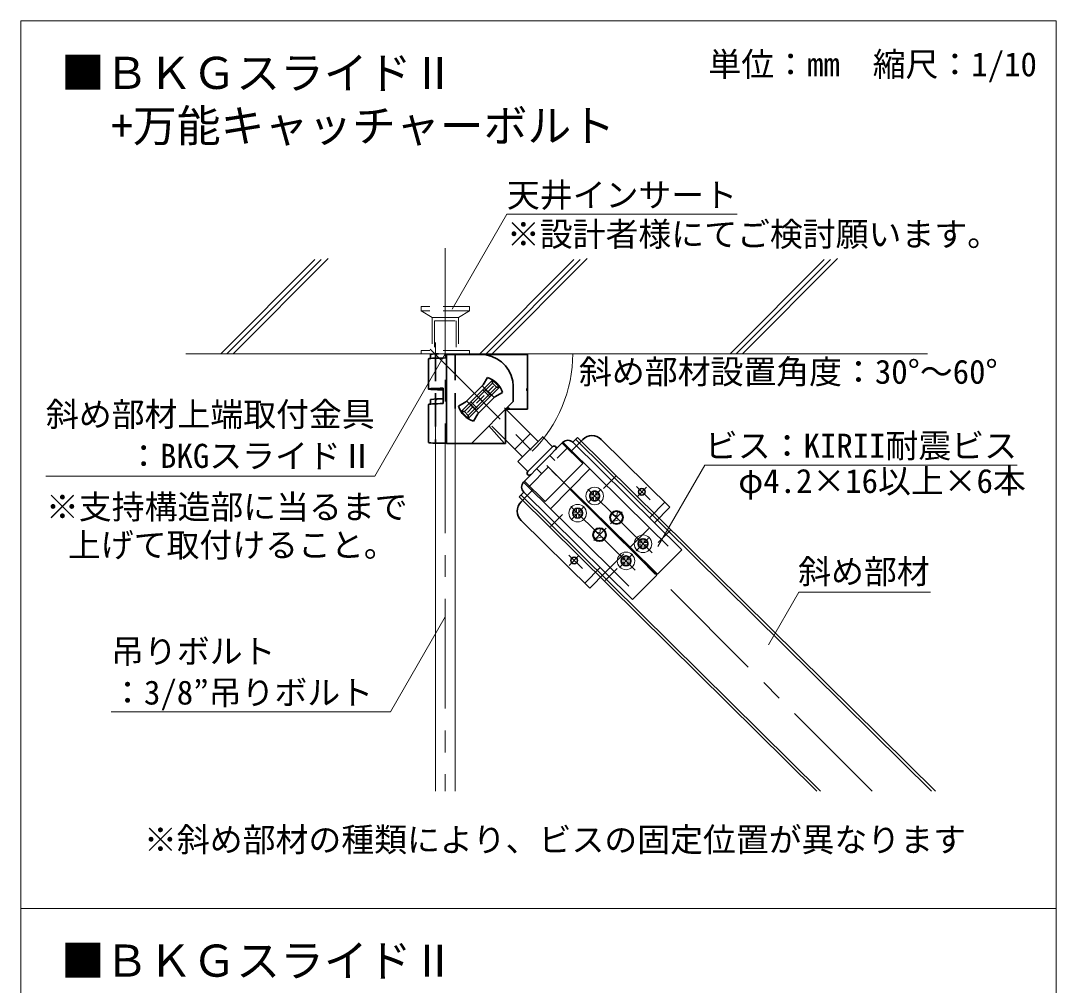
# Model space of a CAD drawing. Units: millimetres on the paper, enlarged 40 times, with parts at other scales. Extents: x -7800 to 7800, y -5578 to 5491.
# Drawn here: x -1968 to -78, y -64 to 1696 of the extents above; entities that cross this region are included whole.
import ezdxf
from ezdxf.enums import TextEntityAlignment as Align

# ---------------------------------------------------------------- set-up
doc = ezdxf.new("R2010")
doc.units = ezdxf.units.MM
doc.header["$LTSCALE"] = 40
for name, pattern in [('CHAIN1', [8, 5, -1, 1, -1]), ('DASHED1', [1.8, 1.2, -0.6]), ('DOUBLE_CHAIN1', [8.8, 5, -1, 0.6, -0.6, 0.6, -1])]:
    doc.linetypes.add(name, pattern=pattern)
doc.layers.add('1-6_文字', color=7, linetype='Continuous', lineweight=18)
doc.layers.add('F-2_太線１', color=3, linetype='Continuous', lineweight=18)
doc.styles.add('ＭＳ ゴシック', font='')
doc.styles.get('ＭＳ ゴシック').set_extended_font_data('MS Gothic')

msp = doc.modelspace()

# ---------------------------------------------------------------- linework, layer by layer
at = {"layer": '1-6_文字'}
for p, q in [((-1180.83, 1169.86), (-1080.83, 1343.07)), ((-1080.83, 1343.07), (-660.83, 1343.07)), ((-1193.22, 1088.6), (-1322.08, 865.39)), ((-1211.22, 988.6), (-1211.22, 290.38)), ((-1175.22, 988.6), (-1175.22, 290.38)), ((-805.28, 736.88), (-719.49, 885.48)), ((-719.49, 885.48), (-149.49, 885.48)), ((-1322.08, 865.39), (-1922.08, 865.39)), ((-922.75, 838.1), (-918.75, 838.12)), ((-922.75, 838.1), (-922.72, 832.9)), ((-918.75, 838.12), (-918.72, 832.92)), ((-929.92, 830.87), (-924.72, 830.89)), ((-929.92, 830.87), (-929.9, 826.87)), ((-929.9, 826.87), (-924.7, 826.89)), ((-922.69, 824.9), (-922.66, 819.7)), ((-922.66, 819.7), (-918.66, 819.72)), ((-918.69, 824.92), (-918.66, 819.72)), ((-916.72, 830.93), (-911.52, 830.95)), ((-916.7, 826.93), (-911.5, 826.95)), ((-911.52, 830.95), (-911.5, 826.95)), ((-960.84, 799.57), (-955.64, 799.59)), ((-960.84, 799.57), (-960.82, 795.57)), ((-960.82, 795.57), (-955.62, 795.59)), ((-953.67, 806.8), (-949.67, 806.82)), ((-953.67, 806.8), (-953.65, 801.6)), ((-949.67, 806.82), (-949.65, 801.62)), ((-947.64, 799.63), (-942.44, 799.65)), ((-947.62, 795.63), (-942.42, 795.65)), ((-942.44, 799.65), (-942.42, 795.65)), ((-880.87, 789.55), (-889.24, 796.38)), ((-886.56, 794.21), (-880.19, 793.42)), ((-880.87, 789.55), (-878.99, 800.19)), ((-953.61, 793.6), (-953.59, 788.4)), ((-953.59, 788.4), (-949.59, 788.42)), ((-949.61, 793.62), (-949.59, 788.42)), ((-880.87, 789.55), (-888.47, 781.86)), ((-888.47, 781.86), (-876.95, 785.67)), ((-880.87, 789.55), (-873.19, 781.95)), ((-911.8, 758.25), (-920.17, 765.08)), ((-911.8, 758.25), (-919.4, 750.56)), ((-917.48, 762.91), (-911.11, 762.12)), ((-911.8, 758.25), (-909.92, 768.89)), ((-911.8, 758.25), (-904.11, 750.65)), ((-919.4, 750.56), (-907.87, 754.37)), ((-841.71, 743.71), (-836.51, 743.73)), ((-841.71, 743.71), (-841.69, 739.71)), ((-841.69, 739.71), (-836.49, 739.73)), ((-834.54, 750.94), (-830.54, 750.96)), ((-834.54, 750.94), (-834.52, 745.74)), ((-834.49, 737.74), (-834.46, 732.54)), ((-830.54, 750.96), (-830.52, 745.76)), ((-830.49, 737.76), (-830.46, 732.56)), ((-828.51, 743.77), (-823.31, 743.79)), ((-828.49, 739.77), (-823.29, 739.79)), ((-823.31, 743.79), (-823.29, 739.79)), ((-865.47, 719.64), (-861.47, 719.66)), ((-865.47, 719.64), (-865.45, 714.44)), ((-861.47, 719.66), (-861.45, 714.46)), ((-834.46, 732.54), (-830.46, 732.56)), ((-872.64, 712.41), (-867.44, 712.44)), ((-872.64, 712.41), (-872.62, 708.41)), ((-872.62, 708.41), (-867.42, 708.44)), ((-865.41, 706.44), (-865.39, 701.24)), ((-865.39, 701.24), (-861.39, 701.26)), ((-861.41, 706.46), (-861.39, 701.26)), ((-859.44, 712.47), (-854.24, 712.49)), ((-859.42, 708.47), (-854.22, 708.49)), ((-854.24, 712.49), (-854.22, 708.49)), ((-603.4, 557.32), (-547.96, 653.34)), ((-547.96, 653.34), (-307.96, 653.34)), ((-1193.22, 608.33), (-1293.22, 435.13)), ((-1293.22, 435.13), (-1803.22, 435.13))]:
    msp.add_line(p, q, dxfattribs=at)
at = {"layer": '1-6_文字', "color": 4, "linetype": 'CHAIN1', "lineweight": 9}
for p, q in [((-1193.22, 1281.11), (-1193.22, 290.38)), ((-414.24, 290.38), (-1220.79, 1096.93))]:
    msp.add_line(p, q, dxfattribs=at)
at = {"layer": '1-6_文字', "color": 4, "lineweight": 9}
for p, q in [((-1431.42, 1260.33), (-1603.15, 1088.6)), ((-1419.79, 1260.64), (-1591.84, 1088.6)), ((-1407.07, 1262.05), (-1580.52, 1088.6)), ((-958.57, 1260.33), (-1130.3, 1088.6)), ((-946.94, 1260.64), (-1118.99, 1088.6)), ((-934.22, 1262.05), (-1107.67, 1088.6)), ((-501.92, 1260.33), (-673.65, 1088.6)), ((-490.28, 1260.64), (-662.33, 1088.6)), ((-477.57, 1262.05), (-651.02, 1088.6)), ((-1211.22, 1086.43), (-1211.22, 1109.21)), ((-313.29, 1088.6), (-1666.67, 1088.6)), ((-1191.22, 1088.6), (-1239.98, 1088.6)), ((-951.89, 935.64), (-960.46, 926.97)), ((-955.27, 932.22), (-305.73, 290.38)), ((-951.89, 935.63), (-298.9, 290.38)), ((-1050.15, 836.2), (-1058.72, 827.52)), ((-515.15, 290.38), (-1058.73, 827.51)), ((-508.32, 290.38), (-1055.36, 830.93))]:
    msp.add_line(p, q, dxfattribs=at)
at = {"layer": '1-6_文字', "color": 4, "linetype": 'DASHED1', "lineweight": 9}
for p, q in [((-1149.22, 1174.6), (-1237.22, 1174.6)), ((-1149.22, 1166.6), (-1237.22, 1166.6)), ((-1217.22, 1154.6), (-1217.22, 1094.6)), ((-1169.22, 1154.6), (-1217.22, 1154.6)), ((-1213.22, 1148.6), (-1213.22, 1088.6)), ((-1213.22, 1148.6), (-1211.22, 1148.6)), ((-1175.22, 1148.6), (-1211.22, 1148.6)), ((-1173.22, 1148.6), (-1173.22, 1088.6)), ((-1237.22, 1094.6), (-1237.22, 1088.6)), ((-1149.22, 1094.6), (-1237.22, 1094.6)), ((-1149.22, 1088.6), (-1237.22, 1088.6)), ((-1149.22, 1094.6), (-1149.22, 1088.6))]:
    msp.add_line(p, q, dxfattribs=at)
at = {"layer": '1-6_文字', "color": 6, "lineweight": 35}
for p, q in [((-1224.02, 1079.33), (-1224.02, 1024.12)), ((-1220.02, 1087.34), (-1220.02, 1080.02)), ((-1211.22, 1078.49), (-1211.21, 1078.49)), ((-1191.22, 1087.34), (-1129.22, 1087.34)), ((-1191.22, 932.46), (-1191.22, 1080.76)), ((-1129.22, 1087.34), (-1043.22, 1087.34)), ((-1043.22, 987.54), (-1043.22, 1087.34)), ((-1164.13, 983.14), (-1106.99, 1040.27)), ((-1124.4, 1031.65), (-1116.48, 1045.37)), ((-1106.99, 1040.27), (-1094.26, 1027.54)), ((-1106.99, 1034.61), (-1106.99, 1040.27)), ((-1197.24, 1025.53), (-1197.03, 997.5)), ((-1158.48, 983.14), (-1106.99, 1034.61)), ((-1124.4, 1031.65), (-1155.51, 1000.54)), ((-1094.26, 1027.54), (-1151.41, 970.41)), ((-1099.92, 1027.54), (-1151.41, 976.07)), ((-1125.81, 1030.24), (-1104.3, 1008.72)), ((-1115.05, 1019.48), (-1105.43, 1029.09)), ((-1106.99, 1034.61), (-1099.92, 1027.54)), ((-1099.92, 1027.54), (-1094.26, 1027.54)), ((-1069.15, 1001.52), (-1069.15, 1027.34)), ((-1043.22, 1025.34), (-1044.42, 1025.34)), ((-1043.22, 987.54), (-1043.22, 1021.34)), ((-1220.02, 1004.94), (-1220.02, 996.78)), ((-1154.09, 1001.96), (-1132.59, 980.44)), ((-1129.2, 1005.34), (-1136.27, 1012.41)), ((-1129.2, 1005.34), (-1136.27, 998.27)), ((-1102.88, 1010.14), (-1134, 979.03)), ((-1129.2, 1005.34), (-1122.13, 1012.41)), ((-1129.2, 1005.34), (-1122.13, 998.27)), ((-1102.88, 1010.14), (-1089.17, 1018.06)), ((-1224.02, 996.09), (-1224.02, 926.29)), ((-1155.51, 1000.54), (-1169.23, 992.62)), ((-1151.41, 970.41), (-1164.13, 983.14)), ((-1158.48, 983.14), (-1164.13, 983.14)), ((-1151.41, 976.07), (-1158.48, 983.14)), ((-1143.34, 991.2), (-1152.96, 981.59)), ((-1069.2, 1001.45), (-1145.62, 925.02)), ((-1085.11, 989.53), (-1024.06, 928.44)), ((-1043.22, 987.54), (-1083.2, 987.54)), ((-1083.2, 987.54), (-1083.2, 925.02)), ((-1075.48, 987.54), (-1079.49, 991.15)), ((-1151.41, 976.07), (-1151.41, 970.41)), ((-1134, 979.03), (-1141.92, 965.31)), ((-1085.3, 925.02), (-1113.94, 956.7)), ((-1108.42, 956.26), (-1052.35, 900.17)), ((-1191.22, 925.02), (-1191.22, 932.46)), ((-1066.49, 914.31), (-1038.2, 942.59)), ((-978.56, 926.86), (-1050.26, 854.3)), ((-960.46, 926.97), (-811.65, 779.92)), ((-942.53, 932.02), (-953.92, 920.5)), ((-908.59, 932.22), (-783.4, 808.52)), ((-1191.22, 925.02), (-1083.2, 925.02)), ((-1042.62, 873.48), (-997.57, 918.94)), ((-979.97, 925.43), (-942.41, 888.32)), ((-969.46, 917.86), (-970.86, 916.44)), ((-969.46, 917.86), (-820.65, 770.82)), ((-1042.74, 873.58), (-1060.83, 891.68)), ((-942.41, 888.32), (-1011.29, 818.61)), ((-1008.23, 884.32), (-990.13, 866.21)), ((-929.34, 878.22), (-964.48, 842.65)), ((-1048.85, 855.73), (-1011.29, 818.61)), ((-1050.15, 836.2), (-901.34, 689.16)), ((-1041.15, 845.31), (-1039.74, 846.73)), ((-1041.15, 845.31), (-892.34, 698.26)), ((-1036.03, 840.25), (-1034.61, 838.84)), ((-1001.03, 805.66), (-965.89, 841.23)), ((-857.2, 733.83), (-965.89, 841.23)), ((-855.79, 735.25), (-964.48, 842.65)), ((-1054.99, 818.21), (-1043.6, 829.74)), ((-1045.03, 831.14), (-1043.6, 829.74)), ((-811.65, 779.92), (-783.4, 808.52)), ((-1054.79, 784.27), (-929.6, 660.57)), ((-811.65, 779.92), (-761.86, 730.72)), ((-857.2, 733.83), (-855.79, 735.25)), ((-857.2, 733.83), (-807.41, 684.63)), ((-855.79, 735.25), (-806, 686.05)), ((-761.86, 730.72), (-806, 686.05)), ((-929.6, 660.57), (-901.34, 689.16)), ((-901.34, 689.16), (-851.55, 639.96)), ((-851.55, 639.96), (-807.41, 684.63))]:
    msp.add_line(p, q, dxfattribs=at)
at = {"layer": '1-6_文字', "color": 6, "linetype": 'DASHED1', "lineweight": 35}
for p, q in [((-1211.22, 1088.6), (-1211.22, 988.6)), ((-1211.22, 1086.43), (-1211.22, 1028.51)), ((-1175.22, 1088.6), (-1175.22, 988.6)), ((-1124.52, 1022.74), (-1111.8, 1010.01)), ((-1122.09, 1025.17), (-1109.36, 1012.44)), ((-1211.22, 1004.05), (-1211.18, 925.33)), ((-1149.03, 998.24), (-1136.31, 985.51)), ((-1146.6, 1000.67), (-1133.88, 987.94)), ((-969.46, 917.86), (-978.56, 926.86)), ((-1085.22, 925.22), (-1085.22, 925.22)), ((-1039.74, 846.73), (-970.86, 916.44)), ((-953.92, 920.5), (-962.91, 911.39)), ((-1002.46, 902.67), (-993.36, 893.68)), ((-1026.36, 878.49), (-1017.25, 869.49)), ((-1041.15, 845.31), (-1050.26, 854.3)), ((-1043.6, 829.74), (-1034.61, 838.84)), ((-820.76, 788.92), (-792.5, 817.52)), ((-855.79, 735.25), (-811.65, 779.92)), ((-820.65, 770.82), (-770.86, 721.62)), ((-866.31, 742.83), (-864.9, 744.25)), ((-901.34, 689.16), (-857.2, 733.83)), ((-938.7, 669.56), (-910.45, 698.16)), ((-892.34, 698.26), (-842.55, 649.06))]:
    msp.add_line(p, q, dxfattribs=at)
at = {"layer": '1-6_文字', "color": 6, "linetype": 'CHAIN1', "lineweight": 35}
for p, q in [((-904.39, 842.58), (-882.01, 865.22)), ((-933.26, 841.31), (-815.58, 725.03)), ((-931.87, 817.61), (-910.33, 839.41)), ((-844.3, 846.19), (-819.45, 821.63)), ((-843.3, 827.57), (-826.19, 844.89)), ((-1001.27, 772.98), (-979.3, 795.22)), ((-964.19, 810.02), (-846.51, 693.73)), ((-962.27, 786.85), (-939.76, 809.63)), ((-892.04, 778.25), (-870.49, 800.05)), ((-922.43, 747.49), (-899.92, 770.27)), ((-804.81, 744.17), (-782.43, 766.82)), ((-822.12, 752.26), (-845.18, 728.92)), ((-968, 721), (-943.15, 696.44)), ((-967.35, 702.03), (-949.28, 720.32)), ((-874.06, 699.69), (-851.55, 722.47)), ((-901.69, 674.58), (-879.72, 696.81))]:
    msp.add_line(p, q, dxfattribs=at)
at = {"layer": '1-6_文字', "color": 4, "linetype": 'DASHED1', "lineweight": 9}
for points in [[(-1237.22, 1174.6), (-1237.22, 1166.6), (-1217.22, 1154.6)], [(-1149.22, 1174.6), (-1149.22, 1166.6), (-1169.22, 1154.6), (-1169.22, 1094.6)]]:
    msp.add_lwpolyline(points, dxfattribs=at)
at = {"layer": '1-6_文字', "color": 6, "lineweight": 35}
for points in [[(-1191.22, 1080.76), (-1196.91, 1080.74), (-1202.44, 1080.68), (-1207.62, 1080.57), (-1212.3, 1080.43), (-1216.34, 1080.25), (-1219.62, 1080.05), (-1222.04, 1079.82), (-1223.52, 1079.58), (-1224.02, 1079.33)], [(-1211.22, 1086.43), (-1209.14, 1087.62), (-1207.62, 1088.51)], [(-1191.22, 1080.76), (-1191.22, 1087.34), (-1191.22, 1088.6)], [(-1197.3, 1025.52), (-1202.8, 1025.46), (-1207.95, 1025.35), (-1212.6, 1025.2), (-1216.59, 1025.03), (-1219.82, 1024.82), (-1222.17, 1024.59), (-1223.58, 1024.35), (-1224.02, 1024.1), (-1223.45, 1023.85), (-1221.9, 1023.61), (-1219.43, 1023.39), (-1216.09, 1023.19), (-1212, 1023.01), (-1207.28, 1022.87), (-1202.07, 1022.77), (-1197.28, 1022.71)], [(-1197.29, 1024.95), (-1200.51, 1024.89), (-1203.44, 1024.81), (-1206.01, 1024.71), (-1208.12, 1024.59), (-1209.72, 1024.45), (-1210.76, 1024.31), (-1211.2, 1024.15), (-1211.04, 1024), (-1210.27, 1023.85), (-1208.93, 1023.71), (-1207.05, 1023.59), (-1204.68, 1023.47), (-1201.91, 1023.38), (-1198.81, 1023.31), (-1197.28, 1023.29)], [(-1044.42, 1025.34), (-1044.42, 1021.34), (-1043.22, 1021.34)], [(-1211.22, 1004.05), (-1209.14, 1005.25), (-1207.62, 1006.13)], [(-1197.09, 997.5), (-1202.6, 997.43), (-1207.77, 997.33), (-1212.44, 997.18), (-1216.46, 997.01), (-1219.71, 996.8), (-1222.1, 996.57), (-1223.55, 996.33), (-1224.02, 996.09)], [(-1042.74, 873.58), (-997.47, 918.82), (-1015.57, 936.93), (-1060.83, 891.68)]]:
    msp.add_lwpolyline(points, dxfattribs=at)
at = {"layer": '1-6_文字', "color": 6, "linetype": 'DOUBLE_CHAIN1', "lineweight": 35}
msp.add_lwpolyline([(-1191.21, 925.03), (-1196.9, 925.05), (-1202.42, 925.11), (-1207.61, 925.22), (-1212.29, 925.36), (-1216.33, 925.54), (-1219.61, 925.74), (-1222.03, 925.97), (-1224, 926.29)], dxfattribs=at)
at = {"layer": '1-6_文字'}
for centre, radius in [((-920.71, 828.91), 16), ((-951.63, 797.61), 16), ((-880.87, 789.55), 12.01), ((-880.87, 789.55), 10.81), ((-911.8, 758.25), 12.01), ((-911.8, 758.25), 10.81), ((-832.5, 741.75), 16), ((-863.43, 710.45), 16)]:
    msp.add_circle(centre, radius, dxfattribs=at)
at = {"layer": '1-6_文字', "color": 6, "lineweight": 35}
for centre, radius in [((-920.7, 828.91), 9), ((-834.48, 836.5), 6), ((-951.63, 797.62), 9), ((-880.87, 789.55), 12), ((-911.79, 758.25), 12), ((-832.5, 741.76), 9), ((-863.42, 710.46), 9), ((-958.18, 711.31), 6)]:
    msp.add_circle(centre, radius, dxfattribs=at)
for centre, radius, start, end in [((-1198.52, 925.22), 163.54, 92.5588, 97.55402), ((-1129.15, 1027.34), 60, 10.54723, 89.99998), ((-1129.2, 1005.34), 42, 17.62668, 72.37388), ((-1129.15, 1027.34), 60, 0, 10.54723), ((-1201.99, 882.8), 123.46, 87.75647, 98.39833), ((-1129.2, 1005.34), 42, 197.62581, 252.37382), ((-969.46, 917.86), 12.8, 45.34184, 135.34184), ((-925.46, 915.15), 24, 45.34184, 135.34184), ((-994.72, 916.12), 4, 315.25767, 135.25767), ((-1039.78, 870.67), 4, 135.25767, 315.25767), ((-1041.15, 845.31), 12.8, 135.34184, 225.34184), ((-1037.92, 801.34), 24, 135.34184, 225.34184)]:
    msp.add_arc(centre, radius, start, end, dxfattribs=at)
at = {"layer": '1-6_文字'}
for centre, radius, start, end in [((-1212.45, 1088.6), 251.68, 315, 0), ((-924.72, 832.89), 2, 270.25765, 0.25767), ((-916.72, 832.93), 2, 180.25767, 270.25767), ((-924.69, 824.89), 2, 0.25767, 90.25765), ((-916.69, 824.93), 2, 90.25767, 180.25767), ((-955.65, 801.59), 2, 270.25765, 0.25767), ((-955.61, 793.59), 2, 0.25767, 90.25765), ((-947.65, 801.63), 2, 180.25767, 270.25767), ((-947.61, 793.63), 2, 90.25767, 180.25767), ((-836.52, 745.73), 2, 270.25765, 0.25767), ((-836.49, 737.73), 2, 0.25767, 90.25765), ((-828.52, 745.77), 2, 180.25767, 270.25767), ((-828.49, 737.77), 2, 90.25767, 180.25767), ((-867.45, 714.44), 2, 270.25765, 0.25767), ((-867.41, 706.44), 2, 0.25767, 90.25765), ((-859.45, 714.47), 2, 180.25767, 270.25767), ((-859.41, 706.47), 2, 90.25767, 180.25767)]:
    msp.add_arc(centre, radius, start, end, dxfattribs=at)
at = {"layer": 'F-2_太線１'}
for p, q in [((-1968.18, 1696.25), (-78.18, 1696.25)), ((-78.18, 1696.25), (-78.18, -4783.77)), ((-1968.18, 76.25), (-78.18, 76.25))]:
    msp.add_line(p, q, dxfattribs=at)
msp.add_lwpolyline([(-1968.18, 1696.25), (-1968.18, -4783.77), (-78.18, -4783.77)], dxfattribs=at)

# ---------------------------------------------------------------- texts
at = {"layer": '1-6_文字', "style": 'ＭＳ ゴシック'}
for s, p in [('単位：mm\u3000縮尺：1/10', (-713.12, 1581.6)), ('天井インサート', (-1080.83, 1343.07)), ('※設計者様にてご検討願います。', (-1080.83, 1271.51)), ('斜め部材設置角度：30°～60°', (-949.24, 1020.49)), ('斜め部材上端取付金具', (-1922.08, 942.75)), ('ビス：KIRII耐震ビス', (-719.49, 885.48)), ('：BKGスライドⅡ', (-1773.84, 866.98)), ('\u3000φ4.2×16以上×6本', (-718.49, 821.25)), ('※支持構造部に当るまで', (-1922.08, 773.89)), ('上げて取付けること。', (-1882.08, 704.44)), ('斜め部材', (-549.22, 655.86)), ('吊りボルト', (-1803.22, 510.38)), ('：3/8”吊りボルト', (-1803.22, 435.13)), ('※斜め部材の種類により、ビスの固定位置が異なります', (-1743.15, 166.6))]:
    msp.add_text(s, height=43.99, dxfattribs=at).set_placement(p, align=Align.BOTTOM_LEFT)
at = {"layer": '1-6_文字', "color": 3, "style": 'ＭＳ ゴシック'}
for s, p in [('■ＢＫＧスライドⅡ', (-1894.97, 1554.13)), ('+万能キャッチャーボルト', (-1803.24, 1457.66)), ('■ＢＫＧスライドⅡ', (-1894.97, -65.88))]:
    msp.add_text(s, height=58.65, dxfattribs=at).set_placement(p, align=Align.BOTTOM_LEFT)

doc.saveas('drawing.dxf')
